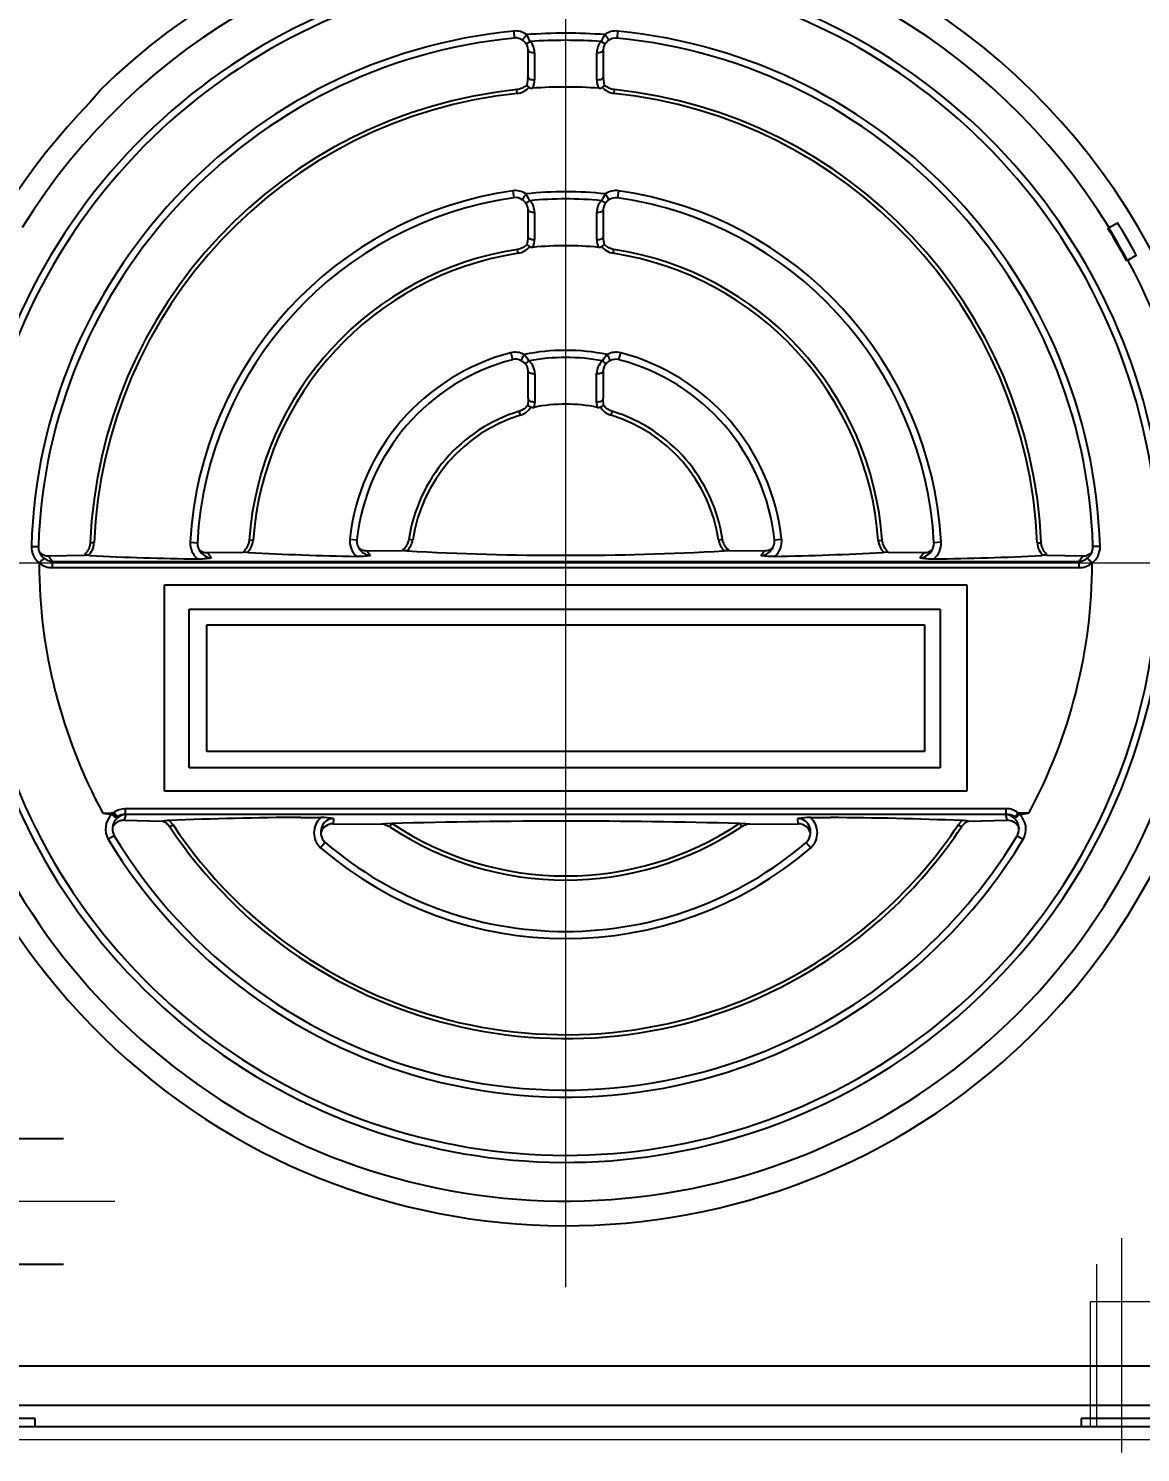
# Model space of a CAD drawing. Header units: millimetres. Extents: x -16130 to 36813, y -8099 to 27484.
# Drawn here: x 30084.9 to 30173.7, y 18162.5 to 18276.2 of the extents above; entities that cross this region are included whole.
import ezdxf

# ---------------------------------------------------------------- set-up
doc = ezdxf.new("R2010")
doc.units = ezdxf.units.MM
doc.header["$LTSCALE"] = 6
doc.header["$PDMODE"] = 99
doc.header["$PDSIZE"] = 1
doc.linetypes.add('CENTER2', pattern=[28.575, 19.05, -3.175, 3.175, -3.175])
doc.linetypes.add('HIDDEN', pattern=[9.525, 6.35, -3.175])
for name, color, linetype, lineweight in [('04_HIDDEN', 2, 'HIDDEN', 13), ('05_CENTER', 4, 'CENTER2', 13), ('08_DIM', 3, 'Continuous', 13)]:
    doc.layers.add(name, color=color, linetype=linetype, lineweight=lineweight)
doc.layers.add('10_DRAFT', color=8, linetype='Continuous', lineweight=0, plot=False)
doc.styles.add('KSS_TXT', font='txt.shx', dxfattribs={"bigfont": 'extfont2.shx'})
doc.dimstyles.new('KSS_DIM', dxfattribs={"dimtxt": 3, "dimasz": 2.5, "dimexe": 1.25, "dimexo": 0.625, "dimtad": 1, "dimdsep": 46, "dimtxsty": 'KSS_TXT', "dimblk": 'OPEN30', "dimcen": 0, "dimazin": 2, "dimtfac": 0.75, "dimtmove": 0, "dimatfit": 3, "dimldrblk": 'OPEN30', "dimfxl": 1, "dimtolj": 1, "dimarcsym": 0})

# ---------------------------------------------------------------- blocks, each defined once
blk = doc.blocks.new('_Open30')
at = {"color": 0, "linetype": 'ByBlock', "lineweight": -2}
for p, q in [((-1, 0.268), (0, 0)), ((0, 0), (-1, -0.268)), ((0, 0), (-1, 0))]:
    blk.add_line(p, q, dxfattribs=at)
blk = doc.blocks.new('*D3049')
at = {"layer": '08_DIM', "color": 0, "lineweight": -2, "transparency": 16777216}
for p, q in [((30200.12, 18343.05), (30005.53, 18343.05)), ((30006.78, 18166.05), (30006.78, 18340.55)), ((30048.44, 18163.55), (30005.53, 18163.55))]:
    blk.add_line(p, q, dxfattribs=at)
at = {"layer": 'Defpoints', "color": 0, "transparency": 16777216}
for p in [(30006.78, 18343.05), (30200.74, 18343.05), (30049.07, 18163.55)]:
    blk.add_point(p, dxfattribs=at)
at = {"layer": '08_DIM', "color": 0, "lineweight": -2, "transparency": 16777216, "xscale": 2.5, "yscale": 2.5, "zscale": 2.5}
for p, rotation in [((30006.78, 18343.05), 90), ((30006.78, 18163.55), 270)]:
    blk.add_blockref('_Open30', p, dxfattribs=dict(at, rotation=rotation))
at = {"layer": '08_DIM', "color": 0, "transparency": 16777216, "insert": (30004.65, 18253.3), "char_height": 3, "attachment_point": 5, "rotation": 90, "style": 'KSS_TXT'}
blk.add_mtext('\\A1;179.5', dxfattribs=at)
blk = doc.blocks.new('140.096a')
at = {"color": 0}
for p, q in [((-86.55, 112.47), (-86.5, 111.91)), ((-78.25, 112.47), (-78.3, 111.91)), ((-85.4, 108.8), (-85.4, 110.97)), ((-84.89, 110.74), (-84.89, 108.58)), ((-79.91, 108.58), (-79.91, 110.74)), ((-79.4, 110.97), (-79.4, 108.8)), ((-85.41, 108.69), (-85.51, 108.14)), ((-85.41, 108.69), (-85.4, 108.81)), ((-85.41, 108.69), (-85.4, 108.8)), ((-79.4, 108.81), (-79.39, 108.69)), ((-79.4, 108.8), (-79.39, 108.69)), ((-79.29, 108.14), (-79.39, 108.69)), ((-119.54, 107.76), (-120.35, 106.78)), ((-86.26, 107.48), (-86.29, 107.79)), ((-78.54, 107.48), (-78.51, 107.79)), ((-86.62, 99.71), (-86.54, 99.15)), ((-78.18, 99.71), (-78.26, 99.15)), ((-85.4, 96.04), (-85.4, 98.22)), ((-84.88, 98), (-84.88, 95.82)), ((-79.92, 95.82), (-79.92, 98)), ((-79.4, 98.22), (-79.4, 96.04)), ((-39.13, 96.72), (-39.06, 96.75)), ((-39.06, 96.75), (-38.35, 97.16)), ((-85.4, 95.97), (-85.49, 95.42)), ((-85.4, 95.97), (-85.4, 96.04)), ((-79.4, 96.04), (-79.4, 95.97)), ((-79.4, 96.04), (-79.4, 95.97)), ((-79.31, 95.42), (-79.4, 95.97)), ((-86.2, 94.73), (-86.24, 95.03)), ((-78.6, 94.73), (-78.56, 95.03)), ((-36.85, 94.57), (-37.56, 94.15)), ((-37.56, 94.15), (-37.63, 94.12)), ((-86.79, 86.77), (-86.65, 86.23)), ((-78.15, 86.23), (-78.01, 86.77)), ((-85.4, 83.15), (-85.4, 85.33)), ((-79.4, 85.33), (-79.4, 83.15)), ((-85.4, 83.07), (-85.42, 82.58)), ((-85.4, 83.15), (-85.4, 83.07)), ((-79.4, 83.07), (-79.4, 83.15)), ((-79.38, 82.58), (-79.4, 83.07)), ((-86.01, 81.8), (-86.1, 82.11)), ((-84.86, 82.87), (-84.93, 82.41)), ((-79.87, 82.41), (-79.94, 82.87)), ((-78.7, 82.11), (-78.79, 81.8)), ((-107.35, 71.79), (-107.66, 71.81)), ((-99.64, 71.89), (-99.07, 71.83)), ((-94.61, 71.82), (-94.92, 71.87)), ((-69.88, 71.87), (-70.19, 71.82)), ((-65.73, 71.83), (-65.16, 71.89)), ((-57.45, 71.79), (-57.14, 71.81)), ((-125.05, 71.31), (-124.49, 71.3)), ((-123.67, 70.55), (-120.81, 70.62)), ((-123.67, 70.55), (-123.35, 70.1)), ((-120.51, 70.6), (-120.81, 70.62)), ((-120.4, 70.59), (-120.51, 70.6)), ((-120.05, 71.59), (-120.36, 71.61)), ((-112.36, 71.64), (-111.8, 71.61)), ((-110.99, 70.82), (-108.13, 70.86)), ((-110.99, 70.82), (-110.68, 70.41)), ((-107.81, 70.83), (-108.13, 70.86)), ((-107.72, 70.83), (-107.81, 70.83)), ((-98.27, 70.97), (-95.42, 70.99)), ((-98.27, 70.97), (-97.98, 70.59)), ((-95.03, 70.96), (-95.06, 70.96)), ((-69.74, 70.96), (-69.77, 70.96)), ((-69.38, 70.99), (-66.53, 70.97)), ((-66.82, 70.59), (-66.53, 70.97)), ((-56.99, 70.83), (-57.08, 70.83)), ((-56.67, 70.86), (-56.99, 70.83)), ((-56.67, 70.86), (-53.81, 70.82)), ((-54.12, 70.41), (-53.81, 70.82)), ((-52.44, 71.64), (-53, 71.61)), ((-44.75, 71.59), (-44.44, 71.61)), ((-44.29, 70.6), (-44.4, 70.59)), ((-43.99, 70.62), (-44.29, 70.6)), ((-43.99, 70.62), (-41.13, 70.55)), ((-41.45, 70.1), (-41.13, 70.55)), ((-39.75, 71.31), (-40.31, 71.3)), ((-114.42, 68.24), (-50.38, 68.24)), ((-114.42, 51.76), (-114.42, 68.24)), ((-50.38, 68.24), (-50.38, 51.76)), ((-112.46, 53.63), (-112.46, 66.3)), ((-112.46, 66.3), (-52.51, 66.3)), ((-52.51, 66.3), (-52.51, 53.63)), ((-111.05, 65.06), (-53.75, 65.06)), ((-111.05, 54.94), (-111.05, 65.06)), ((-53.75, 65.06), (-53.75, 54.94)), ((-53.75, 54.94), (-111.05, 54.94)), ((-52.51, 53.63), (-112.46, 53.63)), ((-50.38, 51.76), (-114.42, 51.76)), ((-118.67, 49.87), (-119.33, 50)), ((-118.67, 49.87), (-118.66, 49.98)), ((-118.66, 50.03), (-118.66, 49.98)), ((-118.21, 49.72), (-118.18, 49.75)), ((-117.52, 49.9), (-117.64, 49.44)), ((-117.64, 49.44), (-114.55, 49.37)), ((-114.05, 49.42), (-113.74, 49.08)), ((-113.74, 49.08), (-114, 48.91)), ((-103.54, 49.66), (-101.94, 49.67)), ((-100.94, 49.58), (-100.97, 49.16)), ((-100.97, 49.16), (-97.08, 49.12)), ((-97.11, 49.15), (-96.8, 49.16)), ((-97.08, 49.12), (-97.11, 49.15)), ((-96.84, 49.09), (-97.11, 49.15)), ((-96.85, 49.09), (-97.08, 49.12)), ((-96.85, 49.09), (-96.47, 48.94)), ((-96.29, 49.18), (-96.8, 49.16)), ((-68, 49.16), (-68.53, 49.18)), ((-68, 49.16), (-67.69, 49.15)), ((-67.69, 49.15), (-67.96, 49.09)), ((-67.72, 49.12), (-67.95, 49.09)), ((-67.72, 49.12), (-63.83, 49.16)), ((-67.69, 49.15), (-67.72, 49.12)), ((-63.83, 49.16), (-63.86, 49.58)), ((-62.86, 49.67), (-61.26, 49.66)), ((-51.06, 49.08), (-50.75, 49.42)), ((-51.06, 49.08), (-50.8, 48.91)), ((-50.25, 49.37), (-47.16, 49.44)), ((-47.16, 49.44), (-47.28, 49.9)), ((-46.59, 49.72), (-46.62, 49.75)), ((-46.13, 49.87), (-46.14, 49.98)), ((-45.47, 50), (-46.13, 49.87)), ((-118.43, 48.21), (-118.92, 47.92)), ((-46.37, 48.21), (-45.88, 47.92)), ((-101.59, 47.67), (-101.96, 47.24)), ((-63.21, 47.67), (-62.84, 47.24)), ((-122.48, 24), (-149.4, 24)), ((-149.4, 14), (-122.48, 14)), ((-162.67, 5.87), (9.9, 5.87)), ((-124.75, 1.66), (-131.25, 1.66)), ((-124.75, 1), (-124.75, 1.66)), ((-34.75, 1.66), (-41.25, 1.66)), ((-41.25, 1.66), (-41.25, 1)), ((-124.75, 1), (-131.25, 1)), ((-34.75, 1), (-41.25, 1))]:
    blk.add_line(p, q, dxfattribs=at)
for points in [[(9.9, 2.71), (9.9, 2.71), (-162.67, 2.71)], [(-41.25, 1), (-41.25, 1), (-124.75, 1)]]:
    blk.add_lwpolyline(points, dxfattribs=at)
for centre, radius, start, end in [((-82.4, 70), 52.97, 312.5803, 134.5292), ((-82.4, 70), 50.97, 31.6865, 148.3135), ((-82.4, 70), 47.88, 0, 305.4613), ((-82.4, 70), 47.32, 0, 304.4862), ((-82.4, 70), 42.67, 95.5813, 178.2345), ((-82.4, 70), 42.11, 95.5813, 178.2345), ((-86.41, 111.02), 1.46, 53.1718, 95.425), ((-86.4, 110.96), 0.96, 52.7072, 95.4601), ((-86.46, 110.82), 1.1, 39.7304, 55.0916), ((-86.25, 110.96), 0.854, 0.3092, 42.9125), ((-82.4, 70), 42.3, 85.7443, 94.2557), ((-88.65, 110.07), 3.76, 24.61, 34.2796), ((-82.4, 70), 41.73, 86.1147, 93.8853), ((-86.23, 110.74), 1.35, 0.2137, 41.7204), ((-78.57, 110.74), 1.35, 138.2793, 179.7866), ((-76.14, 110.06), 3.78, 145.7474, 155.363), ((-78.55, 110.96), 0.852, 137.0246, 179.7536), ((-78.39, 111.02), 1.46, 84.575, 126.8281), ((-78.34, 110.82), 1.1, 124.8938, 139.8032), ((-78.39, 110.95), 0.966, 84.6909, 127.1418), ((-82.4, 70), 42.11, 1.7655, 84.4187), ((-82.4, 70), 42.67, 1.7655, 84.4187), ((-82.87, 111.18), 4.03, 228.9275, 232.7297), ((-86.32, 108.58), 1.44, 332.0941, 359.9923), ((-78.48, 108.58), 1.44, 180.0079, 207.9057), ((-81.93, 111.18), 4.03, 307.2703, 311.0725), ((-82.4, 70), 37.99, 95.884, 177.5782), ((-82.4, 70), 37.68, 95.884, 177.5782), ((-86.42, 108.96), 1.48, 276.0234, 318.4928), ((-85.09, 108.28), 0.373, 234.501, 275.804), ((-82.4, 70), 38, 85.9971, 94.0029), ((-79.71, 108.28), 0.373, 264.1891, 305.5058), ((-78.38, 108.96), 1.48, 221.484, 263.9998), ((-82.4, 70), 37.68, 2.4218, 84.116), ((-82.4, 70), 37.99, 2.4218, 84.116), ((-82.35, 69.97), 52.91, 135.9131, 312.5602), ((-82.4, 70), 30.01, 98.0793, 176.8666), ((-82.4, 70), 29.44, 98.0793, 176.8666), ((-86.42, 98.27), 1.46, 55.3673, 97.9402), ((-86.41, 98.21), 0.957, 54.8831, 98.0182), ((-86.46, 98.06), 1.11, 41.8612, 57.2505), ((-82.4, 70), 29.64, 83.8239, 96.1761), ((-88.58, 97.26), 3.71, 26.6106, 36.4227), ((-82.4, 70), 29.06, 84.3597, 95.6403), ((-76.21, 97.25), 3.73, 143.6054, 153.3613), ((-78.38, 98.27), 1.46, 82.0599, 124.6326), ((-78.33, 98.04), 1.13, 122.8748, 137.586), ((-78.39, 98.2), 0.964, 82.1447, 124.954), ((-82.4, 70), 29.44, 3.1334, 81.9207), ((-82.4, 70), 30.01, 3.1334, 81.9207), ((-86.25, 98.21), 0.854, 0.3373, 45.2021), ((-86.23, 97.99), 1.35, 0.2443, 43.868), ((-78.57, 97.99), 1.35, 136.1325, 179.7552), ((-78.55, 98.21), 0.852, 134.7266, 179.734), ((-82.4, 70), 50.86, 28.3098, 31.6902), ((-82.4, 70), 50.93, 28.3123, 31.6877), ((-82.4, 70), 51.75, 28.339, 31.661), ((-86.31, 95.81), 1.43, 334.5456, 0.0929), ((-78.49, 95.81), 1.43, 179.9042, 205.4573), ((-82.4, 70), 25.33, 98.7308, 175.8931), ((-82.4, 70), 25.01, 98.7308, 175.8931), ((-86.43, 96.2), 1.49, 278.8679, 320.809), ((-82.99, 98.53), 3.99, 231.3275, 235.181), ((-85.07, 95.57), 0.373, 236.8647, 277.664), ((-82.4, 70), 25.33, 84.0694, 95.9306), ((-79.73, 95.57), 0.373, 262.3308, 303.1405), ((-81.81, 98.53), 3.99, 304.819, 308.6725), ((-78.37, 96.2), 1.49, 219.1911, 261.1321), ((-82.4, 70), 25.01, 4.1069, 81.2692), ((-82.4, 70), 25.33, 4.1069, 81.2692), ((-82.4, 70), 50.97, 151.6865, 310.0734), ((-82.4, 70), 50.97, 310.0734, 28.3135), ((-82.4, 70), 17.34, 104.6707, 173.728), ((-86.43, 85.37), 1.45, 61.18, 104.5787), ((-82.4, 70), 16.97, 78.7034, 101.2966), ((-88.4, 84.23), 3.6, 31.9428, 42.108), ((-76.39, 84.21), 3.62, 137.9233, 148.026), ((-78.37, 85.37), 1.45, 75.4214, 118.8199), ((-82.4, 70), 17.34, 6.272, 75.3293), ((-82.4, 70), 16.77, 104.6707, 173.728), ((-86.41, 85.31), 0.951, 60.6557, 104.7766), ((-86.46, 85.14), 1.12, 47.9059, 63.0162), ((-86.25, 85.32), 0.854, 0.4157, 51.3042), ((-82.4, 70), 16.4, 79.6717, 100.3283), ((-86.22, 85.1), 1.36, 0.4176, 49.5199), ((-78.58, 85.1), 1.35, 130.3849, 179.6776), ((-78.55, 85.32), 0.854, 128.6962, 179.584), ((-78.35, 85.16), 1.1, 117.2982, 131.1601), ((-78.39, 85.3), 0.959, 75.4174, 119.1502), ((-82.4, 70), 16.77, 6.272, 75.3293), ((-82.4, 70), 12.66, 106.9912, 171.5119), ((-86.45, 83.24), 1.51, 287.1415, 327.7898), ((-83.52, 85.6), 3.57, 237.7897, 242.2745), ((-85.01, 82.77), 0.365, 243.687, 283.0543), ((-82.4, 70), 12.67, 78.4727, 101.5273), ((-79.79, 82.77), 0.364, 256.9177, 296.3411), ((-81.28, 85.6), 3.57, 297.7255, 302.2103), ((-78.35, 83.24), 1.51, 212.2101, 252.8587), ((-82.4, 70), 12.66, 8.4881, 73.0088), ((-82.4, 70), 12.34, 106.9912, 171.5119), ((-82.4, 70), 12.34, 8.4881, 73.0088), ((-108.77, 71.88), 1.42, 312.2875, 356.3045), ((-98.02, 71.74), 1.62, 174.5676, 229.0558), ((-97.91, 71.76), 1.17, 176.2806, 266.734), ((-96.03, 72.02), 1.43, 312.1748, 351.8789), ((-68.77, 72.02), 1.43, 188.121, 227.8253), ((-66.89, 71.75), 1.17, 273.1071, 3.8783), ((-66.77, 71.74), 1.62, 310.8415, 5.535), ((-56.04, 71.88), 1.41, 183.5793, 227.8287), ((-123.39, 71.29), 1.66, 179.1497, 232.6065), ((-123.3, 71.3), 1.2, 180.2987, 231.7095), ((-121.46, 71.64), 1.41, 312.2659, 358.0678), ((-109.83, 271.77), 201.46, 266.9946, 269.4466), ((-110.73, 71.57), 1.64, 177.7116, 229.9387), ((-110.61, 71.59), 1.19, 179.2693, 266.9863), ((-94.98, 302.34), 231.86, 266.849, 268.9849), ((-99.04, 78.33), 7.81, 269.6884, 277.8327), ((-94.81, 75.71), 4.75, 262.6219, 266.9498), ((-82.4, 291.6), 221, 266.7236, 273.2764), ((-69.99, 75.71), 4.75, 273.0502, 277.3781), ((-65.76, 78.33), 7.81, 262.1673, 270.3116), ((-69.81, 302.02), 231.54, 271.0137, 273.1524), ((-54.19, 71.59), 1.19, 272.9792, 0.7653), ((-54.06, 71.57), 1.63, 309.8711, 2.4786), ((-54.96, 271.68), 201.37, 270.5528, 273.0059), ((-43.35, 71.64), 1.4, 181.7928, 227.8735), ((-41.51, 71.31), 1.2, 308.3735, 359.6184), ((-41.4, 71.29), 1.66, 307.2846, 0.9592), ((-122.88, 68.93), 1.84, 129.031, 145.7614), ((-123.38, 71.26), 1.65, 231.6553, 269.5721), ((-123.29, 71.27), 1.17, 230.5364, 267.4647), ((-111.8, 77.72), 7.4, 270.1249, 278.7039), ((-82.4, 70), 47.32, 304.4862, 0), ((-82.4, 70), 47.88, 305.4613, 0), ((-53, 77.72), 7.4, 261.2961, 269.8751), ((-41.5, 71.26), 1.16, 272.3923, 309.6065), ((-41.42, 71.26), 1.65, 270.4277, 308.345), ((-41.92, 68.93), 1.84, 34.2389, 50.969), ((-82.35, 70.02), 42.06, 194.2267, 208.4237), ((-117.57, 48.86), 1.5, 90.2046, 126.0456), ((-116.3, 51.58), 2.63, 214.8353, 224.127), ((-47.23, 48.86), 1.51, 51.1269, 89.7579), ((-119.37, 59.71), 9.71, 270.1866, 274.162), ((-118.75, 57.17), 7.19, 265.3609, 270.7422), ((-117.5, 48.73), 1.63, 135.7425, 209.9562), ((-117.45, 48.77), 1.13, 93.6413, 209.456), ((-117.52, 48.45), 1.44, 90.1126, 118.4225), ((-117.52, 48.48), 1.43, 90.3686, 117.4568), ((-117.59, 49.85), 0.0823, 38.0943, 49.3713), ((-113.88, 45.22), 4.2, 92.3227, 99.1438), ((-101.97, -249.37), 299.04, 90.3004, 92.3161), ((-82.4, 70), 37.99, 213.7198, 301.1958), ((-82.4, 70), 37.68, 213.7198, 300.4037), ((-100.87, 48.44), 1.62, 131.197, 227.619), ((-101.98, 43.23), 6.44, 80.6553, 89.5906), ((-96.84, 49.36), 0.58, 312.5965, 341.8036), ((-82.4, 70), 25.33, 236.3525, 303.6475), ((-82.4, -456.02), 505.39, 88.4272, 91.5753), ((-82.4, 70), 25.01, 236.3525, 303.6475), ((-69.07, 48.59), 0.794, 24.9466, 47.0732), ((-67.68, 47.88), 1.24, 102.8483, 122.6325), ((-62.82, 43.23), 6.44, 90.4094, 99.3447), ((-82.4, 70), 37.68, 300.4037, 326.2802), ((-63.93, 48.44), 1.62, 312.36, 48.8239), ((-82.4, 70), 37.99, 301.1958, 326.2802), ((-62.84, -249.74), 299.4, 87.6852, 89.6983), ((-50.92, 45.22), 4.2, 80.8562, 87.6773), ((-47.21, 49.85), 0.0829, 130.6738, 141.8606), ((-47.35, 48.77), 1.13, 330.4788, 86.4238), ((-47.28, 48.45), 1.44, 61.5775, 89.8874), ((-47.27, 48.49), 1.42, 62.4538, 89.7208), ((-49.28, 51.14), 3.2, 339.0149, 339.7688), ((-46.35, 48.39), 1.6, 82.3282, 88.1), ((-47.79, -0.49), 50.54, 87.3662, 88.2961), ((-46.97, 86.3), 36.33, 271.3151, 272.379), ((-47.29, 48.73), 1.63, 329.929, 44.3722), ((-82.4, 70), 42.67, 211.1607, 301.824), ((-82.4, 70), 42.11, 211.1607, 302.3043), ((-82.4, 70), 42.11, 302.3043, 328.8393), ((-82.4, 70), 42.67, 301.824, 328.8393), ((-82.4, 70), 30.01, 229.319, 310.681), ((-82.4, 70), 29.44, 229.319, 270), ((-82.4, 70), 29.44, 270, 310.681)]:
    blk.add_arc(centre, radius, start, end, dxfattribs=at)
for centre, major_axis, ratio, start_param, end_param in [((-85.24, 111.86), (0.374, 0.332), 0.368001, 3.026431, 4.435572), ((-79.56, 111.86), (-0.374, 0.332), 0.368001, 1.847614, 3.152883), ((-84.9, 110.97), (0.5, 0), 0.446549, 3.141593, 4.739632), ((-79.9, 110.97), (-0.5, 0), 0.446549, 1.543553, 3.141593), ((-84.9, 108.8), (0.5, 0), 0.446473, 3.141593, 4.741146), ((-79.9, 108.8), (-0.5, 0), 0.446473, 1.54204, 3.141593), ((-85.58, 99.4), (0.28, 0.414), 0.081516, 1.474914, 3.146439), ((-79.22, 99.4), (-0.28, 0.414), 0.081516, 3.136573, 4.808271), ((-85.28, 99.15), (0.361, 0.346), 0.366127, 3.020867, 4.432788), ((-84.9, 98.22), (0.5, 0), 0.445816, 3.141593, 4.751866), ((-79.9, 98.22), (-0.5, 0), 0.445816, 1.531319, 3.141593), ((-79.52, 99.15), (-0.361, 0.346), 0.366127, 1.850397, 3.153202), ((-84.9, 96.04), (0.5, 0), 0.445574, 3.141593, 4.755143), ((-79.9, 96.04), (-0.5, 0), 0.445574, 1.528043, 3.141593), ((-85.71, 86.58), (0.238, 0.44), 0.080493, 1.474051, 3.146469), ((-79.09, 86.58), (-0.238, 0.44), 0.080493, 3.139947, 4.809135), ((-85.38, 86.35), (0.324, 0.381), 0.361184, 3.127658, 4.42567), ((-84.9, 85.33), (0.5, 0), 0.442531, 3.141593, 4.784429), ((-79.9, 85.33), (0.5, 0), 0.442531, 4.640349, 6.283185), ((-79.42, 86.35), (-0.324, 0.381), 0.361184, 1.857515, 3.154902), ((-79.42, 86.35), (-0.324, 0.381), 0.361184, 3.154902, 3.277725), ((-84.9, 83.09), (0.5, 0), 0.440826, 3.209349, 4.796397), ((-79.9, 83.09), (0.5, 0), 0.440826, 4.628381, 6.215429), ((-123.33, 69.61), (0, -0.5), 0.115444, 3.393088, 4.713237), ((-41.47, 69.61), (0, 0.5), 0.115444, 4.711541, 6.03169), ((-117.52, 50.39), (0, -0.5), 0.105213, 4.76992, 6.036113), ((-47.28, 50.39), (0, -0.5), 0.105213, 0.247073, 1.513265)]:
    blk.add_ellipse(centre, major_axis=major_axis, ratio=ratio, start_param=start_param, end_param=end_param, dxfattribs=at)
for points, weights in [([(-85.54, 112.19), (-85.87, 111.75), (-85.83, 111.72)], [1, 0.651193762713, 0.942553356898]), ([(-79.26, 112.19), (-78.93, 111.75), (-78.97, 111.72)], [1, 0.65100112295, 0.942875378074])]:
    blk.add_rational_spline(points, weights, degree=2, dxfattribs=at)
for points, knots in [([(-85.51, 108.14), (-85.63, 108.06), (-85.75, 107.98), (-86.01, 107.85), (-86.15, 107.81), (-86.29, 107.79)], [0, 0, 0, 0, 0.5, 0.5, 1, 1, 1, 1]), ([(-78.51, 107.79), (-78.65, 107.81), (-78.79, 107.85), (-79.05, 107.97), (-79.17, 108.06), (-79.29, 108.14)], [0, 0, 0, 0, 0.5, 0.5, 1, 1, 1, 1]), ([(-85.49, 95.42), (-85.6, 95.32), (-85.71, 95.24), (-85.96, 95.1), (-86.1, 95.06), (-86.24, 95.03)], [0, 0, 0, 0, 0.5, 0.5, 1, 1, 1, 1]), ([(-78.56, 95.03), (-78.7, 95.06), (-78.83, 95.1), (-79.09, 95.24), (-79.2, 95.32), (-79.31, 95.42)], [0, 0, 0, 0, 0.5, 0.5, 1, 1, 1, 1]), ([(-84.86, 85.11), (-84.86, 84.81), (-84.86, 84.51), (-84.86, 84.21), (-84.86, 83.76), (-84.86, 83.32), (-84.86, 82.87)], [0, 0, 0, 0, 0.400169, 0.400169, 0.400169, 1, 1, 1, 1]), ([(-79.94, 82.87), (-79.94, 83.17), (-79.94, 83.47), (-79.94, 83.77), (-79.94, 84.21), (-79.94, 84.66), (-79.94, 85.11)], [0, 0, 0, 0, 0.400169, 0.400169, 0.400169, 1, 1, 1, 1]), ([(-85.42, 82.58), (-85.51, 82.48), (-85.61, 82.38), (-85.84, 82.21), (-85.96, 82.15), (-86.1, 82.11)], [0, 0, 0, 0, 0.5, 0.5, 1, 1, 1, 1]), ([(-78.7, 82.11), (-78.84, 82.15), (-78.96, 82.21), (-79.19, 82.38), (-79.29, 82.47), (-79.38, 82.58)], [0, 0, 0, 0, 0.5, 0.5, 1, 1, 1, 1]), ([(-107.66, 71.81), (-107.67, 71.72), (-107.68, 71.63), (-107.74, 71.46), (-107.77, 71.38), (-107.9, 71.14), (-108.01, 71), (-108.13, 70.86)], [0, 0, 0, 0, 0.25, 0.25, 0.5, 0.5, 1, 1, 1, 1]), ([(-94.92, 71.87), (-94.95, 71.7), (-95.01, 71.54), (-95.19, 71.24), (-95.3, 71.12), (-95.42, 70.99)], [0, 0, 0, 0, 0.5, 0.5, 1, 1, 1, 1]), ([(-69.38, 70.99), (-69.5, 71.12), (-69.61, 71.24), (-69.75, 71.46), (-69.78, 71.54), (-69.84, 71.7), (-69.87, 71.78), (-69.88, 71.87)], [0, 0, 0, 0, 0.5, 0.5, 0.75, 0.75, 1, 1, 1, 1]), ([(-56.67, 70.86), (-56.79, 71), (-56.9, 71.14), (-57.07, 71.45), (-57.13, 71.63), (-57.14, 71.81)], [0, 0, 0, 0, 0.5, 0.5, 1, 1, 1, 1]), ([(-124.4, 70.83), (-124.31, 70.75), (-124.2, 70.68), (-123.96, 70.58), (-123.81, 70.55), (-123.67, 70.55)], [0.5343985, 0.5343985, 0.5343985, 0.5343985, 0.75, 0.75, 1, 1, 1, 1]), ([(-120.36, 71.61), (-120.36, 71.51), (-120.38, 71.42), (-120.43, 71.24), (-120.46, 71.16), (-120.54, 70.99), (-120.59, 70.92), (-120.7, 70.77), (-120.76, 70.7), (-120.81, 70.62)], [0, 0, 0, 0, 0.25, 0.25, 0.5, 0.5, 0.75, 0.75, 1, 1, 1, 1]), ([(-111.68, 71.07), (-111.6, 71), (-111.51, 70.94), (-111.28, 70.84), (-111.13, 70.82), (-110.99, 70.82)], [0.5638007, 0.5638007, 0.5638007, 0.5638007, 0.75, 0.75, 1, 1, 1, 1]), ([(-98.95, 71.23), (-98.87, 71.16), (-98.79, 71.11), (-98.56, 71), (-98.42, 70.97), (-98.27, 70.97)], [0.5788889, 0.5788889, 0.5788889, 0.5788889, 0.75, 0.75, 1, 1, 1, 1]), ([(-66.53, 70.97), (-66.38, 70.97), (-66.24, 71), (-66.01, 71.11), (-65.92, 71.17), (-65.84, 71.23)], [0, 0, 0, 0, 0.25, 0.25, 0.4276898, 0.4276898, 0.4276898, 0.4276898]), ([(-53.81, 70.82), (-53.67, 70.82), (-53.52, 70.84), (-53.3, 70.94), (-53.2, 71), (-53.12, 71.07)], [0, 0, 0, 0, 0.25, 0.25, 0.4347758, 0.4347758, 0.4347758, 0.4347758]), ([(-43.99, 70.62), (-44.04, 70.7), (-44.1, 70.77), (-44.21, 70.92), (-44.26, 70.99), (-44.34, 71.16), (-44.37, 71.24), (-44.42, 71.42), (-44.44, 71.51), (-44.44, 71.61)], [0, 0, 0, 0, 0.25, 0.25, 0.5, 0.5, 0.75, 0.75, 1, 1, 1, 1]), ([(-41.13, 70.55), (-40.99, 70.55), (-40.84, 70.58), (-40.61, 70.67), (-40.51, 70.74), (-40.42, 70.81)], [0, 0, 0, 0, 0.25, 0.25, 0.4502903, 0.4502903, 0.4502903, 0.4502903]), ([(-41.41, 69.61), (-48.22, 69.61), (-55.04, 69.61), (-68.71, 69.61), (-75.56, 69.61), (-85.83, 69.61), (-89.26, 69.61), (-96.1, 69.61), (-99.52, 69.61), (-109.77, 69.61), (-116.58, 69.61), (-123.39, 69.61)], [0, 0, 0, 0, 0.25, 0.25, 0.5, 0.5, 0.625, 0.625, 0.75, 0.75, 1, 1, 1, 1]), ([(-118.66, 50.03), (-118.62, 50.03), (-118.59, 50.03), (-118.53, 50.04), (-118.52, 50.04), (-118.48, 50.05), (-118.47, 50.07), (-118.45, 50.08)], [0, 0, 0, 0, 0.5, 0.5, 0.75, 0.75, 1, 1, 1, 1]), ([(-117.57, 50.37), (-111.73, 50.37), (-105.88, 50.37), (-94.15, 50.37), (-88.27, 50.37), (-76.53, 50.37), (-70.65, 50.37), (-58.92, 50.37), (-53.07, 50.37), (-47.23, 50.37)], [0, 0, 0, 0, 0.25, 0.25, 0.5, 0.5, 0.75, 0.75, 1, 1, 1, 1]), ([(-118.21, 49.72), (-118.25, 49.7), (-118.32, 49.67), (-118.4, 49.69), (-118.45, 49.73), (-118.49, 49.79), (-118.53, 49.84), (-118.6, 49.9), (-118.65, 49.88), (-118.67, 49.87)], [0, 0, 0, 0, 0.249552, 0.374558, 0.500179, 0.625489, 0.751293, 0.87531, 1, 1, 1, 1]), ([(-118.18, 49.75), (-118.2, 49.74), (-118.22, 49.73), (-118.24, 49.73), (-118.25, 49.72), (-118.26, 49.72), (-118.27, 49.72), (-118.27, 49.72), (-118.28, 49.72), (-118.29, 49.72), (-118.29, 49.73), (-118.3, 49.73), (-118.3, 49.73), (-118.3, 49.74), (-118.31, 49.75), (-118.31, 49.75), (-118.32, 49.78), (-118.32, 49.81), (-118.34, 49.84), (-118.35, 49.85), (-118.36, 49.87), (-118.38, 49.89), (-118.4, 49.9), (-118.42, 49.92), (-118.44, 49.93), (-118.46, 49.94), (-118.49, 49.95), (-118.52, 49.96), (-118.56, 49.97), (-118.61, 49.98), (-118.66, 49.98)], [0, 0, 0, 0, 0.103335, 0.103335, 0.103335, 0.142693, 0.142693, 0.142693, 0.182842, 0.182842, 0.182842, 0.217653, 0.217653, 0.217653, 0.265994, 0.265994, 0.265994, 0.427005, 0.427005, 0.427005, 0.539387, 0.539387, 0.539387, 0.650676, 0.650676, 0.650676, 0.780672, 0.780672, 0.780672, 1, 1, 1, 1]), ([(-117.64, 49.44), (-117.74, 49.44), (-117.83, 49.43), (-118, 49.38), (-118.09, 49.35), (-118.33, 49.21), (-118.46, 49.07), (-118.56, 48.9), (-118.56, 48.89), (-118.57, 48.88)], [0, 0, 0, 0, 0.125, 0.125, 0.25, 0.25, 0.5, 0.5, 0.5182505, 0.5182505, 0.5182505, 0.5182505]), ([(-114.55, 49.37), (-114.44, 49.32), (-114.34, 49.25), (-114.15, 49.1), (-114.07, 49.01), (-114, 48.91)], [0, 0, 0, 0, 0.5, 0.5, 1, 1, 1, 1]), ([(-100.97, 49.16), (-101.18, 49.16), (-101.39, 49.1), (-101.72, 48.86), (-101.86, 48.69), (-101.94, 48.46), (-101.95, 48.42), (-101.96, 48.38)], [0, 0, 0, 0, 0.25, 0.25, 0.5, 0.5, 0.5481698, 0.5481698, 0.5481698, 0.5481698]), ([(-100.94, 49.58), (-101.16, 49.58), (-101.37, 49.5), (-101.7, 49.23), (-101.82, 49.05), (-101.92, 48.74), (-101.94, 48.64), (-101.95, 48.43), (-101.94, 48.32), (-101.89, 48.11), (-101.85, 48.01), (-101.75, 47.83), (-101.68, 47.74), (-101.59, 47.67)], [0, 0, 0, 0, 0.25, 0.25, 0.5, 0.5, 0.625, 0.625, 0.75, 0.75, 0.875, 0.875, 1, 1, 1, 1]), ([(-63.21, 47.67), (-63.04, 47.81), (-62.93, 48.01), (-62.83, 48.43), (-62.84, 48.65), (-62.98, 49.05), (-63.1, 49.23), (-63.43, 49.5), (-63.64, 49.58), (-63.86, 49.58)], [0, 0, 0, 0, 0.25, 0.25, 0.5, 0.5, 0.75, 0.75, 1, 1, 1, 1]), ([(-62.84, 48.38), (-62.85, 48.42), (-62.86, 48.45), (-62.94, 48.69), (-63.08, 48.86), (-63.41, 49.1), (-63.62, 49.16), (-63.83, 49.16)], [0.4518079, 0.4518079, 0.4518079, 0.4518079, 0.5, 0.5, 0.75, 0.75, 1, 1, 1, 1]), ([(-50.8, 48.91), (-50.73, 49.01), (-50.65, 49.1), (-50.46, 49.26), (-50.36, 49.32), (-50.25, 49.37)], [0, 0, 0, 0, 0.5, 0.5, 1, 1, 1, 1]), ([(-46.18, 48.75), (-46.2, 48.81), (-46.22, 48.86), (-46.34, 49.07), (-46.47, 49.21), (-46.79, 49.39), (-46.97, 49.44), (-47.16, 49.44)], [0.4168796, 0.4168796, 0.4168796, 0.4168796, 0.5, 0.5, 0.75, 0.75, 1, 1, 1, 1]), ([(-46.3, 49.99), (-46.34, 49.98), (-46.37, 49.95), (-46.42, 49.88), (-46.43, 49.85), (-46.47, 49.79), (-46.48, 49.76), (-46.53, 49.74), (-46.54, 49.73), (-46.58, 49.74), (-46.6, 49.74), (-46.62, 49.75)], [0, 0, 0, 0, 0.25, 0.25, 0.5, 0.5, 0.75, 0.75, 0.875, 0.875, 1, 1, 1, 1]), ([(-46.13, 49.87), (-46.15, 49.88), (-46.2, 49.9), (-46.27, 49.84), (-46.31, 49.79), (-46.35, 49.73), (-46.4, 49.69), (-46.48, 49.67), (-46.55, 49.7), (-46.59, 49.72)], [0, 0, 0, 0, 0.125114, 0.249588, 0.375136, 0.500874, 0.626508, 0.751061, 1, 1, 1, 1])]:
    blk.add_open_spline(points, degree=3, knots=knots, dxfattribs=at)
for points in [[(-85.4, 95.97), (-85.4, 95.99), (-85.4, 96.02), (-85.4, 96.04)], [(-123.11, 59.68), (-123.97, 63.04), (-124.4, 66.51), (-124.4, 69.97)], [(-123.35, 70.1), (-109.7, 70.1), (-82.4, 70.1), (-55.1, 70.1), (-41.45, 70.1)], [(-40.4, 69.97), (-40.4, 66.51), (-40.83, 63.04), (-41.69, 59.68)], [(-41.69, 59.68), (-42.54, 56.32), (-43.81, 53.06), (-45.47, 50)], [(-47.27, 49.91), (-58.98, 49.91), (-82.4, 49.91), (-105.82, 49.91), (-117.53, 49.91)]]:
    blk.add_open_spline(points, degree=3, dxfattribs=at)
at = {"layer": '04_HIDDEN', "color": 0}
for p, q in [((-40, 1), (-40, 14)), ((-40.5, 11), (-35.5, 11)), ((-40.5, 1), (-40.5, 11))]:
    blk.add_line(p, q, dxfattribs=at)
at = {"layer": '05_CENTER', "color": 0}
for p, q in [((-82.4, 12.15), (-82.4, 127.85)), ((-140.25, 70), (-24.55, 70)), ((-118.39, 19), (-164.45, 19)), ((-38, -1.05), (-38, 16.06))]:
    blk.add_line(p, q, dxfattribs=at)
at = {"layer": '10_DRAFT'}
blk.add_line((-150.9, 0), (-1.75, 0), dxfattribs=at)

msp = doc.modelspace()

# ---------------------------------------------------------------- block references
at = {"color": 4}
msp.add_blockref('140.096a', (30210.2187, 18163.54656), dxfattribs=at)

# ---------------------------------------------------------------- dimensions: what is measured, and where the dimension line sits
at = {"layer": '08_DIM'}
dim = msp.add_linear_dim(base=(30006.78195, 18343.05107), p1=(30049.0687, 18163.54656), p2=(30200.74241, 18343.05107), angle=90, dimstyle='KSS_DIM', dxfattribs=at)
dim.commit()
dim.dimension.update_dxf_attribs({"geometry": '*D3049', "text_midpoint": (30004.65487, 18253.29881)})

doc.saveas('drawing.dxf')
